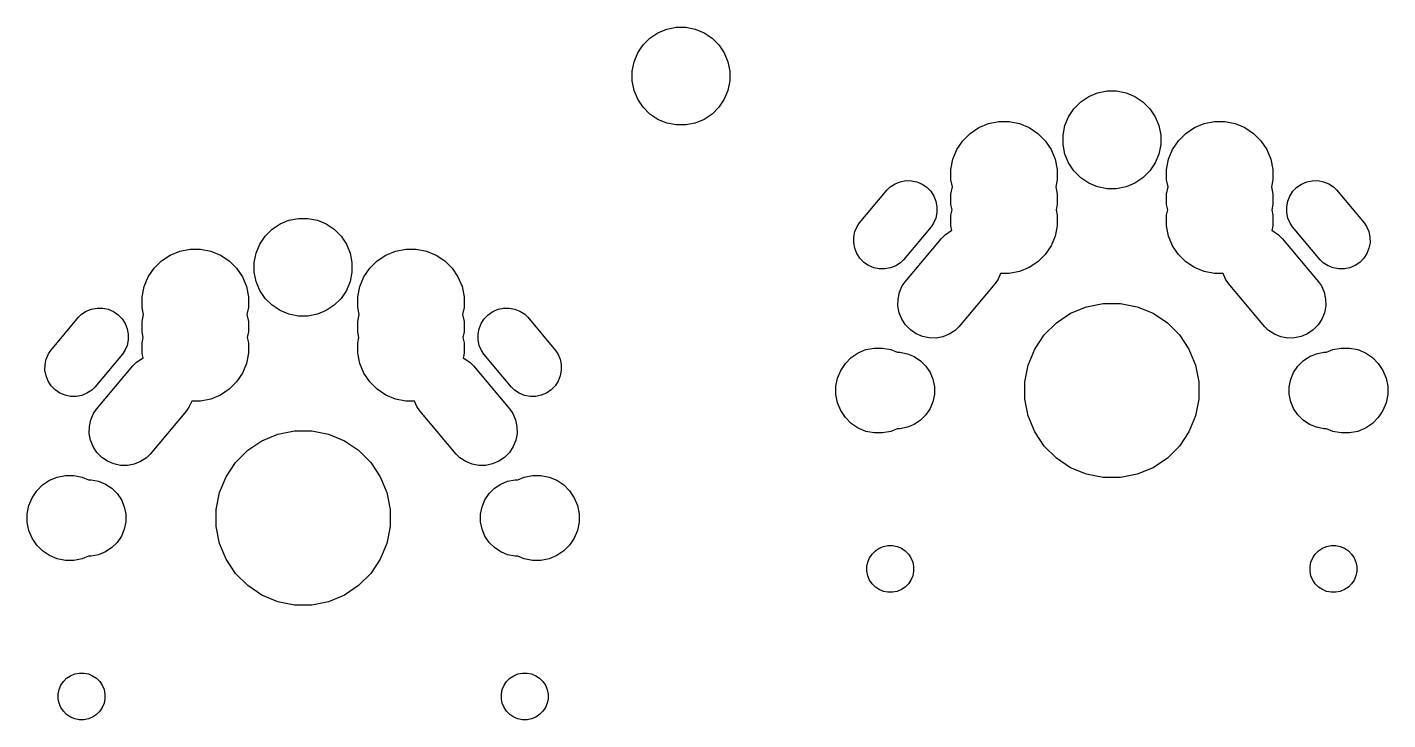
# Model space of a CAD drawing. Extents: x 38 to 192, y -155 to -33.
# Drawn here: x 79.6 to 111.65, y -108.85 to -92.55 of the extents above; entities that cross this region are included whole.
import ezdxf

# ---------------------------------------------------------------- set-up
doc = ezdxf.new("R2010")
doc.units = 0
doc.layers.add('BLACK', color=7, linetype='CONTINUOUS')

msp = doc.modelspace()

# ---------------------------------------------------------------- linework, layer by layer
at = {"layer": 'BLACK', "linetype": 'CONTINUOUS'}
for p, q in [((94.4553, -92.6809), (94.6646, -92.5942)), ((94.6646, -92.5942), (94.8867, -92.55)), ((94.8867, -92.55), (95.1133, -92.55)), ((95.1133, -92.55), (95.3354, -92.5942)), ((95.3354, -92.5942), (95.5447, -92.6809)), ((94.1067, -92.9669), (94.2669, -92.8067)), ((94.2669, -92.8067), (94.4553, -92.6809)), ((95.5447, -92.6809), (95.7331, -92.8067)), ((95.7331, -92.8067), (95.8933, -92.9669)), ((93.8942, -93.3646), (93.9809, -93.1553)), ((93.9809, -93.1553), (94.1067, -92.9669)), ((95.8933, -92.9669), (96.0191, -93.1553)), ((96.0191, -93.1553), (96.1058, -93.3646)), ((93.85, -93.5867), (93.8942, -93.3646)), ((96.1058, -93.3646), (96.15, -93.5867)), ((93.85, -93.8133), (93.85, -93.5867)), ((93.8942, -94.0354), (93.85, -93.8133)), ((96.15, -93.8133), (96.1058, -94.0354)), ((96.15, -93.5867), (96.15, -93.8133)), ((93.9809, -94.2447), (93.8942, -94.0354)), ((96.1058, -94.0354), (96.0191, -94.2447)), ((104.417, -94.3067), (104.605, -94.1809)), ((104.605, -94.1809), (104.815, -94.0942)), ((104.815, -94.0942), (105.037, -94.05)), ((105.037, -94.05), (105.263, -94.05)), ((105.263, -94.05), (105.485, -94.0942)), ((105.485, -94.0942), (105.695, -94.1809)), ((105.695, -94.1809), (105.883, -94.3067)), ((94.1067, -94.4331), (93.9809, -94.2447)), ((94.2669, -94.5933), (94.1067, -94.4331)), ((95.8933, -94.4331), (95.7331, -94.5933)), ((96.0191, -94.2447), (95.8933, -94.4331)), ((104.131, -94.6553), (104.257, -94.4669)), ((104.257, -94.4669), (104.417, -94.3067)), ((105.883, -94.3067), (106.043, -94.4669)), ((106.043, -94.4669), (106.169, -94.6553)), ((94.4553, -94.7191), (94.2669, -94.5933)), ((94.6646, -94.8058), (94.4553, -94.7191)), ((94.8867, -94.85), (94.6646, -94.8058)), ((95.1133, -94.85), (94.8867, -94.85)), ((95.3354, -94.8058), (95.1133, -94.85)), ((95.5447, -94.7191), (95.3354, -94.8058)), ((95.7331, -94.5933), (95.5447, -94.7191)), ((102.018, -94.9123), (102.245, -94.818)), ((102.245, -94.818), (102.487, -94.77)), ((102.487, -94.77), (102.733, -94.77)), ((102.733, -94.77), (102.975, -94.818)), ((102.975, -94.818), (103.202, -94.9123)), ((104, -95.0867), (104.044, -94.8646)), ((104.044, -94.8646), (104.131, -94.6553)), ((106.169, -94.6553), (106.256, -94.8646)), ((106.256, -94.8646), (106.3, -95.0867)), ((107.098, -94.9123), (107.325, -94.818)), ((107.325, -94.818), (107.567, -94.77)), ((107.567, -94.77), (107.813, -94.77)), ((107.813, -94.77), (108.055, -94.818)), ((108.055, -94.818), (108.282, -94.9123)), ((101.639, -95.2232), (101.813, -95.0491)), ((101.813, -95.0491), (102.018, -94.9123)), ((103.202, -94.9123), (103.407, -95.0491)), ((103.407, -95.0491), (103.581, -95.2232)), ((104, -95.3133), (104, -95.0867)), ((106.3, -95.0867), (106.3, -95.3133)), ((106.719, -95.2232), (106.893, -95.0491)), ((106.893, -95.0491), (107.098, -94.9123)), ((108.282, -94.9123), (108.487, -95.0491)), ((108.487, -95.0491), (108.661, -95.2232)), ((101.408, -95.6554), (101.502, -95.4279)), ((101.502, -95.4279), (101.639, -95.2232)), ((103.581, -95.2232), (103.718, -95.4279)), ((103.718, -95.4279), (103.812, -95.6554)), ((104.044, -95.5354), (104, -95.3133)), ((106.3, -95.3133), (106.256, -95.5354)), ((106.488, -95.6554), (106.582, -95.4279)), ((106.582, -95.4279), (106.719, -95.2232)), ((108.661, -95.2232), (108.798, -95.4279)), ((108.798, -95.4279), (108.892, -95.6554)), ((101.36, -95.8969), (101.408, -95.6554)), ((103.812, -95.6554), (103.86, -95.8969)), ((104.131, -95.7447), (104.044, -95.5354)), ((104.257, -95.9331), (104.131, -95.7447)), ((106.169, -95.7447), (106.043, -95.9331)), ((106.256, -95.5354), (106.169, -95.7447)), ((106.44, -95.8969), (106.488, -95.6554)), ((108.892, -95.6554), (108.94, -95.8969)), ((101.36, -96.1431), (101.36, -95.8969)), ((101.393, -96.31), (101.36, -96.1431)), ((103.86, -96.1431), (103.827, -96.31)), ((103.86, -95.8969), (103.86, -96.1431)), ((104.417, -96.0933), (104.257, -95.9331)), ((104.605, -96.2191), (104.417, -96.0933)), ((105.883, -96.0933), (105.695, -96.2191)), ((106.043, -95.9331), (105.883, -96.0933)), ((106.44, -96.1431), (106.44, -95.8969)), ((106.473, -96.31), (106.44, -96.1431)), ((108.94, -96.1431), (108.907, -96.31)), ((108.94, -95.8969), (108.94, -96.1431)), ((99.2063, -97.1554), (99.8596, -96.3768)), ((99.8596, -96.3768), (99.9308, -96.3072)), ((99.9308, -96.3072), (100.042, -96.2345)), ((100.042, -96.2345), (100.166, -96.185)), ((100.166, -96.185), (100.296, -96.1604)), ((100.296, -96.1604), (100.429, -96.1619)), ((100.429, -96.1619), (100.559, -96.1893)), ((100.559, -96.1893), (100.682, -96.2415)), ((100.682, -96.2415), (100.791, -96.3165)), ((100.791, -96.3165), (100.884, -96.4116)), ((100.884, -96.4116), (100.957, -96.5229)), ((101.36, -96.4769), (101.393, -96.31)), ((103.827, -96.31), (103.86, -96.4769)), ((104.815, -96.3058), (104.605, -96.2191)), ((105.037, -96.35), (104.815, -96.3058)), ((105.263, -96.35), (105.037, -96.35)), ((105.485, -96.3058), (105.263, -96.35)), ((105.695, -96.2191), (105.485, -96.3058)), ((106.44, -96.4769), (106.473, -96.31)), ((108.907, -96.31), (108.94, -96.4769)), ((109.343, -96.5229), (109.416, -96.4116)), ((109.416, -96.4116), (109.509, -96.3165)), ((109.509, -96.3165), (109.618, -96.2415)), ((109.618, -96.2415), (109.741, -96.1893)), ((109.741, -96.1893), (109.871, -96.1619)), ((109.871, -96.1619), (110.004, -96.1604)), ((110.004, -96.1604), (110.134, -96.185)), ((110.134, -96.185), (110.258, -96.2345)), ((110.258, -96.2345), (110.369, -96.3072)), ((110.369, -96.3072), (110.44, -96.3768)), ((110.44, -96.3768), (111.094, -97.1554)), ((100.957, -96.5229), (101.006, -96.6463)), ((101.006, -96.6463), (101.031, -96.777)), ((101.031, -96.777), (101.03, -96.91)), ((101.36, -96.7231), (101.36, -96.4769)), ((101.385, -96.85), (101.36, -96.7231)), ((103.86, -96.7231), (103.835, -96.85)), ((103.86, -96.4769), (103.86, -96.7231)), ((106.44, -96.7231), (106.44, -96.4769)), ((106.465, -96.85), (106.44, -96.7231)), ((108.94, -96.7231), (108.915, -96.85)), ((108.94, -96.4769), (108.94, -96.7231)), ((109.269, -96.777), (109.294, -96.6463)), ((109.27, -96.91), (109.269, -96.777)), ((109.294, -96.6463), (109.343, -96.5229)), ((85.5553, -97.1809), (85.7646, -97.0942)), ((85.7646, -97.0942), (85.9867, -97.05)), ((85.9867, -97.05), (86.2133, -97.05)), ((86.2133, -97.05), (86.4354, -97.0942)), ((86.4354, -97.0942), (86.6447, -97.1809)), ((101.002, -97.0401), (100.95, -97.1624)), ((101.03, -96.91), (101.002, -97.0401)), ((101.36, -96.9769), (101.385, -96.85)), ((101.36, -97.2231), (101.36, -96.9769)), ((103.835, -96.85), (103.86, -96.9769)), ((103.86, -96.9769), (103.86, -97.2231)), ((106.44, -96.9769), (106.465, -96.85)), ((106.44, -97.2231), (106.44, -96.9769)), ((108.915, -96.85), (108.94, -96.9769)), ((108.94, -96.9769), (108.94, -97.2231)), ((109.298, -97.0401), (109.27, -96.91)), ((109.35, -97.1624), (109.298, -97.0401)), ((85.2067, -97.4669), (85.3669, -97.3067)), ((85.3669, -97.3067), (85.5553, -97.1809)), ((86.6447, -97.1809), (86.8331, -97.3067)), ((86.8331, -97.3067), (86.9933, -97.4669)), ((99.0704, -97.49), (99.0978, -97.3599)), ((99.0978, -97.3599), (99.15, -97.2376)), ((99.15, -97.2376), (99.2063, -97.1554)), ((100.894, -97.2446), (100.24, -98.0232)), ((100.95, -97.1624), (100.894, -97.2446)), ((101.223, -97.4347), (101.359, -97.3459)), ((101.359, -97.3459), (101.383, -97.3364)), ((101.383, -97.3364), (101.36, -97.2231)), ((103.86, -97.2231), (103.812, -97.4646)), ((106.488, -97.4646), (106.44, -97.2231)), ((108.94, -97.2231), (108.917, -97.3364)), ((108.917, -97.3364), (108.941, -97.3459)), ((108.941, -97.3459), (109.077, -97.4347)), ((109.406, -97.2446), (109.35, -97.1624)), ((110.06, -98.0232), (109.406, -97.2446)), ((111.094, -97.1554), (111.15, -97.2376)), ((111.15, -97.2376), (111.202, -97.3599)), ((111.202, -97.3599), (111.23, -97.49)), ((84.9942, -97.8646), (85.0809, -97.6553)), ((85.0809, -97.6553), (85.2067, -97.4669)), ((86.9933, -97.4669), (87.1191, -97.6553)), ((87.1191, -97.6553), (87.2058, -97.8646)), ((99.069, -97.623), (99.0704, -97.49)), ((99.0935, -97.7537), (99.069, -97.623)), ((100.28, -98.5395), (101.136, -97.5199)), ((101.136, -97.5199), (101.223, -97.4347)), ((103.718, -97.6921), (103.581, -97.8968)), ((103.812, -97.4646), (103.718, -97.6921)), ((106.582, -97.6921), (106.488, -97.4646)), ((106.719, -97.8968), (106.582, -97.6921)), ((109.077, -97.4347), (109.164, -97.5199)), ((109.164, -97.5199), (110.02, -98.5395)), ((111.231, -97.623), (111.206, -97.7537)), ((111.23, -97.49), (111.231, -97.623)), ((82.5891, -98.2232), (82.7632, -98.0491)), ((82.7632, -98.0491), (82.9679, -97.9123)), ((82.9679, -97.9123), (83.1954, -97.818)), ((83.1954, -97.818), (83.4369, -97.77)), ((83.4369, -97.77), (83.6831, -97.77)), ((83.6831, -97.77), (83.9246, -97.818)), ((83.9246, -97.818), (84.1521, -97.9123)), ((84.1521, -97.9123), (84.3568, -98.0491)), ((84.3568, -98.0491), (84.5309, -98.2232)), ((84.95, -98.0867), (84.9942, -97.8646)), ((87.2058, -97.8646), (87.25, -98.0867)), ((87.6691, -98.2232), (87.8432, -98.0491)), ((87.8432, -98.0491), (88.0479, -97.9123)), ((88.0479, -97.9123), (88.2754, -97.818)), ((88.2754, -97.818), (88.5169, -97.77)), ((88.5169, -97.77), (88.7631, -97.77)), ((88.7631, -97.77), (89.0046, -97.818)), ((89.0046, -97.818), (89.2321, -97.9123)), ((89.2321, -97.9123), (89.4368, -98.0491)), ((89.4368, -98.0491), (89.6109, -98.2232)), ((99.143, -97.8771), (99.0935, -97.7537)), ((99.2157, -97.9884), (99.143, -97.8771)), ((99.3087, -98.0835), (99.2157, -97.9884)), ((100.24, -98.0232), (100.169, -98.0928)), ((103.407, -98.0709), (103.202, -98.2077)), ((103.581, -97.8968), (103.407, -98.0709)), ((106.893, -98.0709), (106.719, -97.8968)), ((107.098, -98.2077), (106.893, -98.0709)), ((110.131, -98.0928), (110.06, -98.0232)), ((111.084, -97.9884), (110.991, -98.0835)), ((111.157, -97.8771), (111.084, -97.9884)), ((111.206, -97.7537), (111.157, -97.8771)), ((82.4523, -98.4279), (82.5891, -98.2232)), ((84.5309, -98.2232), (84.6677, -98.4279)), ((84.95, -98.3133), (84.95, -98.0867)), ((84.9942, -98.5354), (84.95, -98.3133)), ((87.25, -98.3133), (87.2058, -98.5354)), ((87.25, -98.0867), (87.25, -98.3133)), ((87.5323, -98.4279), (87.6691, -98.2232)), ((89.6109, -98.2232), (89.7477, -98.4279)), ((99.4184, -98.1585), (99.3087, -98.0835)), ((99.5407, -98.2107), (99.4184, -98.1585)), ((99.6708, -98.2381), (99.5407, -98.2107)), ((99.8038, -98.2396), (99.6708, -98.2381)), ((99.9345, -98.215), (99.8038, -98.2396)), ((100.058, -98.1655), (99.9345, -98.215)), ((100.169, -98.0928), (100.058, -98.1655)), ((102.524, -98.35), (102.469, -98.48)), ((102.733, -98.35), (102.524, -98.35)), ((102.975, -98.302), (102.733, -98.35)), ((103.202, -98.2077), (102.975, -98.302)), ((107.325, -98.302), (107.098, -98.2077)), ((107.567, -98.35), (107.325, -98.302)), ((107.776, -98.35), (107.567, -98.35)), ((107.831, -98.48), (107.776, -98.35)), ((110.242, -98.1655), (110.131, -98.0928)), ((110.366, -98.215), (110.242, -98.1655)), ((110.496, -98.2396), (110.366, -98.215)), ((110.629, -98.2381), (110.496, -98.2396)), ((110.759, -98.2107), (110.629, -98.2381)), ((110.882, -98.1585), (110.759, -98.2107)), ((110.991, -98.0835), (110.882, -98.1585)), ((82.31, -98.8969), (82.358, -98.6554)), ((82.358, -98.6554), (82.4523, -98.4279)), ((84.6677, -98.4279), (84.762, -98.6554)), ((84.762, -98.6554), (84.81, -98.8969)), ((85.0809, -98.7447), (84.9942, -98.5354)), ((87.2058, -98.5354), (87.1191, -98.7447)), ((87.39, -98.8969), (87.438, -98.6554)), ((87.438, -98.6554), (87.5323, -98.4279)), ((89.7477, -98.4279), (89.842, -98.6554)), ((89.842, -98.6554), (89.89, -98.8969)), ((100.148, -98.7895), (100.211, -98.64)), ((100.211, -98.64), (100.28, -98.5395)), ((102.4, -98.5805), (101.544, -99.6001)), ((102.469, -98.48), (102.4, -98.5805)), ((107.9, -98.5805), (107.831, -98.48)), ((108.756, -99.6001), (107.9, -98.5805)), ((110.02, -98.5395), (110.089, -98.64)), ((110.089, -98.64), (110.152, -98.7895)), ((82.31, -99.1431), (82.31, -98.8969)), ((84.81, -98.8969), (84.81, -99.1431)), ((85.2067, -98.9331), (85.0809, -98.7447)), ((85.3669, -99.0933), (85.2067, -98.9331)), ((86.9933, -98.9331), (86.8331, -99.0933)), ((87.1191, -98.7447), (86.9933, -98.9331)), ((87.39, -99.1431), (87.39, -98.8969)), ((89.89, -98.8969), (89.89, -99.1431)), ((100.112, -99.111), (100.114, -98.9485)), ((100.114, -98.9485), (100.148, -98.7895)), ((110.152, -98.7895), (110.186, -98.9485)), ((110.186, -98.9485), (110.188, -99.111)), ((80.8096, -99.3768), (80.8808, -99.3072)), ((80.8808, -99.3072), (80.9921, -99.2345)), ((80.9921, -99.2345), (81.1155, -99.185)), ((81.1155, -99.185), (81.2462, -99.1604)), ((81.2462, -99.1604), (81.3792, -99.1619)), ((81.3792, -99.1619), (81.5093, -99.1893)), ((81.5093, -99.1893), (81.6316, -99.2415)), ((81.6316, -99.2415), (81.7413, -99.3165)), ((81.7413, -99.3165), (81.8343, -99.4116)), ((82.3432, -99.31), (82.31, -99.1431)), ((82.31, -99.4769), (82.3432, -99.31)), ((84.81, -99.1431), (84.7768, -99.31)), ((84.7768, -99.31), (84.81, -99.4769)), ((85.5553, -99.2191), (85.3669, -99.0933)), ((85.7646, -99.3058), (85.5553, -99.2191)), ((85.9867, -99.35), (85.7646, -99.3058)), ((86.2133, -99.35), (85.9867, -99.35)), ((86.4354, -99.3058), (86.2133, -99.35)), ((86.6447, -99.2191), (86.4354, -99.3058)), ((86.8331, -99.0933), (86.6447, -99.2191)), ((87.4232, -99.31), (87.39, -99.1431)), ((87.39, -99.4769), (87.4232, -99.31)), ((89.89, -99.1431), (89.8568, -99.31)), ((89.8568, -99.31), (89.89, -99.4769)), ((90.3657, -99.4116), (90.4587, -99.3165)), ((90.4587, -99.3165), (90.5684, -99.2415)), ((90.5684, -99.2415), (90.6907, -99.1893)), ((90.6907, -99.1893), (90.8208, -99.1619)), ((90.8208, -99.1619), (90.9538, -99.1604)), ((90.9538, -99.1604), (91.0845, -99.185)), ((91.0845, -99.185), (91.2079, -99.2345)), ((91.2079, -99.2345), (91.3192, -99.3072)), ((91.3192, -99.3072), (91.3904, -99.3768)), ((100.142, -99.2708), (100.112, -99.111)), ((100.203, -99.4216), (100.142, -99.2708)), ((103.843, -99.5077), (104.179, -99.2833)), ((104.179, -99.2833), (104.552, -99.1288)), ((104.552, -99.1288), (104.948, -99.05)), ((104.948, -99.05), (105.352, -99.05)), ((105.352, -99.05), (105.748, -99.1288)), ((105.748, -99.1288), (106.121, -99.2833)), ((106.121, -99.2833), (106.457, -99.5077)), ((110.158, -99.2708), (110.097, -99.4216)), ((110.188, -99.111), (110.158, -99.2708)), ((80.1563, -100.155), (80.8096, -99.3768)), ((81.8343, -99.4116), (81.907, -99.5229)), ((81.907, -99.5229), (81.9565, -99.6463)), ((81.9565, -99.6463), (81.981, -99.777)), ((82.31, -99.7231), (82.31, -99.4769)), ((84.81, -99.4769), (84.81, -99.7231)), ((87.39, -99.7231), (87.39, -99.4769)), ((89.89, -99.4769), (89.89, -99.7231)), ((90.219, -99.777), (90.2435, -99.6463)), ((90.2435, -99.6463), (90.293, -99.5229)), ((90.293, -99.5229), (90.3657, -99.4116)), ((91.3904, -99.3768), (92.0437, -100.155)), ((100.292, -99.5577), (100.203, -99.4216)), ((100.405, -99.6738), (100.292, -99.5577)), ((100.54, -99.7656), (100.405, -99.6738)), ((101.544, -99.6001), (101.457, -99.6853)), ((103.558, -99.7932), (103.843, -99.5077)), ((106.457, -99.5077), (106.742, -99.7932)), ((108.843, -99.6853), (108.756, -99.6001)), ((109.895, -99.6738), (109.76, -99.7656)), ((110.008, -99.5577), (109.895, -99.6738)), ((110.097, -99.4216), (110.008, -99.5577)), ((81.9796, -99.91), (81.9522, -100.04)), ((81.981, -99.777), (81.9796, -99.91)), ((82.3352, -99.85), (82.31, -99.7231)), ((82.31, -99.9769), (82.3352, -99.85)), ((82.31, -100.223), (82.31, -99.9769)), ((84.81, -99.7231), (84.7848, -99.85)), ((84.7848, -99.85), (84.81, -99.9769)), ((84.81, -99.9769), (84.81, -100.223)), ((87.4152, -99.85), (87.39, -99.7231)), ((87.39, -99.9769), (87.4152, -99.85)), ((87.39, -100.223), (87.39, -99.9769)), ((89.89, -99.7231), (89.8648, -99.85)), ((89.8648, -99.85), (89.89, -99.9769)), ((89.89, -99.9769), (89.89, -100.223)), ((90.2204, -99.91), (90.219, -99.777)), ((90.2478, -100.04), (90.2204, -99.91)), ((100.689, -99.8294), (100.54, -99.7656)), ((100.848, -99.8628), (100.689, -99.8294)), ((101.011, -99.8646), (100.848, -99.8628)), ((101.17, -99.8346), (101.011, -99.8646)), ((101.321, -99.7741), (101.17, -99.8346)), ((101.457, -99.6853), (101.321, -99.7741)), ((103.333, -100.129), (103.558, -99.7932)), ((106.742, -99.7932), (106.967, -100.129)), ((108.979, -99.7741), (108.843, -99.6853)), ((109.13, -99.8346), (108.979, -99.7741)), ((109.289, -99.8646), (109.13, -99.8346)), ((109.452, -99.8628), (109.289, -99.8646)), ((109.611, -99.8294), (109.452, -99.8628)), ((109.76, -99.7656), (109.611, -99.8294)), ((80.0478, -100.36), (80.1, -100.238)), ((80.1, -100.238), (80.1563, -100.155)), ((81.8437, -100.245), (81.1904, -101.023)), ((81.9, -100.162), (81.8437, -100.245)), ((81.9522, -100.04), (81.9, -100.162)), ((82.3325, -100.336), (82.31, -100.223)), ((84.81, -100.223), (84.762, -100.465)), ((87.438, -100.465), (87.39, -100.223)), ((89.89, -100.223), (89.8675, -100.336)), ((90.3, -100.162), (90.2478, -100.04)), ((90.3563, -100.245), (90.3, -100.162)), ((91.0096, -101.023), (90.3563, -100.245)), ((92.0437, -100.155), (92.1, -100.238)), ((92.1, -100.238), (92.1522, -100.36)), ((99.0125, -100.323), (99.1763, -100.214)), ((99.1763, -100.214), (99.3583, -100.138)), ((99.3583, -100.138), (99.5515, -100.1)), ((99.5515, -100.1), (99.7485, -100.1)), ((99.7485, -100.1), (99.9417, -100.138)), ((99.9417, -100.138), (100.09, -100.2)), ((100.09, -100.2), (100.159, -100.2)), ((100.159, -100.2), (100.333, -100.235)), ((100.333, -100.235), (100.496, -100.302)), ((100.496, -100.302), (100.644, -100.401)), ((103.179, -100.502), (103.333, -100.129)), ((106.967, -100.129), (107.121, -100.502)), ((109.656, -100.401), (109.804, -100.302)), ((109.804, -100.302), (109.967, -100.235)), ((109.967, -100.235), (110.141, -100.2)), ((110.141, -100.2), (110.21, -100.2)), ((110.21, -100.2), (110.358, -100.138)), ((110.358, -100.138), (110.552, -100.1)), ((110.552, -100.1), (110.748, -100.1)), ((110.748, -100.1), (110.942, -100.138)), ((110.942, -100.138), (111.124, -100.214)), ((111.124, -100.214), (111.287, -100.323)), ((80.019, -100.623), (80.0204, -100.49)), ((80.0435, -100.754), (80.019, -100.623)), ((80.0204, -100.49), (80.0478, -100.36)), ((81.2302, -101.54), (82.0858, -100.52)), ((82.0858, -100.52), (82.1729, -100.435)), ((82.1729, -100.435), (82.309, -100.346)), ((82.309, -100.346), (82.3325, -100.336)), ((84.762, -100.465), (84.6677, -100.692)), ((87.5323, -100.692), (87.438, -100.465)), ((89.8675, -100.336), (89.891, -100.346)), ((89.891, -100.346), (90.0271, -100.435)), ((90.0271, -100.435), (90.1142, -100.52)), ((90.1142, -100.52), (90.9698, -101.54)), ((92.1522, -100.36), (92.1796, -100.49)), ((92.181, -100.623), (92.1565, -100.754)), ((92.1796, -100.49), (92.181, -100.623)), ((98.6884, -100.808), (98.7638, -100.626)), ((98.7638, -100.626), (98.8732, -100.463)), ((98.8732, -100.463), (99.0125, -100.323)), ((100.644, -100.401), (100.769, -100.526)), ((100.769, -100.526), (100.868, -100.674)), ((103.1, -100.898), (103.179, -100.502)), ((107.121, -100.502), (107.2, -100.898)), ((109.432, -100.674), (109.531, -100.526)), ((109.531, -100.526), (109.656, -100.401)), ((111.287, -100.323), (111.427, -100.463)), ((111.427, -100.463), (111.536, -100.626)), ((111.536, -100.626), (111.612, -100.808)), ((80.093, -100.877), (80.0435, -100.754)), ((80.1657, -100.988), (80.093, -100.877)), ((84.5309, -100.897), (84.3568, -101.071)), ((84.6677, -100.692), (84.5309, -100.897)), ((87.6691, -100.897), (87.5323, -100.692)), ((87.8432, -101.071), (87.6691, -100.897)), ((92.107, -100.877), (92.0343, -100.988)), ((92.1565, -100.754), (92.107, -100.877)), ((98.65, -101.002), (98.6884, -100.808)), ((100.868, -100.674), (100.935, -100.837)), ((100.935, -100.837), (100.97, -101.011)), ((103.1, -101.302), (103.1, -100.898)), ((107.2, -100.898), (107.2, -101.302)), ((109.33, -101.011), (109.365, -100.837)), ((109.365, -100.837), (109.432, -100.674)), ((111.612, -100.808), (111.65, -101.002)), ((80.2587, -101.083), (80.1657, -100.988)), ((80.3684, -101.159), (80.2587, -101.083)), ((80.4907, -101.211), (80.3684, -101.159)), ((80.6208, -101.238), (80.4907, -101.211)), ((80.7538, -101.24), (80.6208, -101.238)), ((80.8845, -101.215), (80.7538, -101.24)), ((81.0079, -101.165), (80.8845, -101.215)), ((81.1192, -101.093), (81.0079, -101.165)), ((81.1904, -101.023), (81.1192, -101.093)), ((84.1521, -101.208), (83.9246, -101.302)), ((84.3568, -101.071), (84.1521, -101.208)), ((88.0479, -101.208), (87.8432, -101.071)), ((88.2754, -101.302), (88.0479, -101.208)), ((91.0808, -101.093), (91.0096, -101.023)), ((91.1921, -101.165), (91.0808, -101.093)), ((91.3155, -101.215), (91.1921, -101.165)), ((91.4462, -101.24), (91.3155, -101.215)), ((91.5792, -101.238), (91.4462, -101.24)), ((91.7093, -101.211), (91.5792, -101.238)), ((91.8316, -101.159), (91.7093, -101.211)), ((91.9413, -101.083), (91.8316, -101.159)), ((92.0343, -100.988), (91.9413, -101.083)), ((98.65, -101.198), (98.65, -101.002)), ((98.6884, -101.392), (98.65, -101.198)), ((100.97, -101.189), (100.935, -101.363)), ((100.97, -101.011), (100.97, -101.189)), ((109.33, -101.189), (109.33, -101.011)), ((109.365, -101.363), (109.33, -101.189)), ((111.65, -101.198), (111.612, -101.392)), ((111.65, -101.002), (111.65, -101.198)), ((81.1615, -101.64), (81.2302, -101.54)), ((83.3498, -101.58), (82.4942, -102.6)), ((83.4185, -101.48), (83.3498, -101.58)), ((83.474, -101.35), (83.4185, -101.48)), ((83.6831, -101.35), (83.474, -101.35)), ((83.9246, -101.302), (83.6831, -101.35)), ((88.5169, -101.35), (88.2754, -101.302)), ((88.726, -101.35), (88.5169, -101.35)), ((88.7815, -101.48), (88.726, -101.35)), ((88.8502, -101.58), (88.7815, -101.48)), ((89.7058, -102.6), (88.8502, -101.58)), ((90.9698, -101.54), (91.0385, -101.64)), ((98.7638, -101.574), (98.6884, -101.392)), ((98.8732, -101.737), (98.7638, -101.574)), ((100.868, -101.526), (100.769, -101.674)), ((100.935, -101.363), (100.868, -101.526)), ((103.179, -101.698), (103.1, -101.302)), ((107.2, -101.302), (107.121, -101.698)), ((109.432, -101.526), (109.365, -101.363)), ((109.531, -101.674), (109.432, -101.526)), ((111.536, -101.574), (111.427, -101.737)), ((111.612, -101.392), (111.536, -101.574)), ((81.0642, -101.949), (81.0976, -101.789)), ((81.0976, -101.789), (81.1615, -101.64)), ((91.0385, -101.64), (91.1024, -101.789)), ((91.1024, -101.789), (91.1358, -101.949)), ((99.0125, -101.877), (98.8732, -101.737)), ((99.1763, -101.986), (99.0125, -101.877)), ((100.496, -101.898), (100.333, -101.965)), ((100.644, -101.799), (100.496, -101.898)), ((100.769, -101.674), (100.644, -101.799)), ((103.333, -102.071), (103.179, -101.698)), ((107.121, -101.698), (106.967, -102.071)), ((109.656, -101.799), (109.531, -101.674)), ((109.804, -101.898), (109.656, -101.799)), ((109.967, -101.965), (109.804, -101.898)), ((111.287, -101.877), (111.124, -101.986)), ((111.427, -101.737), (111.287, -101.877)), ((81.0624, -102.111), (81.0642, -101.949)), ((81.0924, -102.271), (81.0624, -102.111)), ((85.129, -102.283), (85.502, -102.129)), ((85.502, -102.129), (85.8981, -102.05)), ((85.8981, -102.05), (86.3019, -102.05)), ((86.3019, -102.05), (86.698, -102.129)), ((86.698, -102.129), (87.071, -102.283)), ((91.1376, -102.111), (91.1076, -102.271)), ((91.1358, -101.949), (91.1376, -102.111)), ((99.3583, -102.062), (99.1763, -101.986)), ((99.5515, -102.1), (99.3583, -102.062)), ((99.7485, -102.1), (99.5515, -102.1)), ((99.9417, -102.062), (99.7485, -102.1)), ((100.09, -102), (99.9417, -102.062)), ((100.159, -102), (100.09, -102)), ((100.333, -101.965), (100.159, -102)), ((103.558, -102.407), (103.333, -102.071)), ((106.967, -102.071), (106.742, -102.407)), ((110.141, -102), (109.967, -101.965)), ((110.21, -102), (110.141, -102)), ((110.358, -102.062), (110.21, -102)), ((110.552, -102.1), (110.358, -102.062)), ((110.748, -102.1), (110.552, -102.1)), ((110.942, -102.062), (110.748, -102.1)), ((111.124, -101.986), (110.942, -102.062)), ((81.1529, -102.422), (81.0924, -102.271)), ((81.2417, -102.558), (81.1529, -102.422)), ((81.3554, -102.674), (81.2417, -102.558)), ((84.5077, -102.793), (84.7932, -102.508)), ((84.7932, -102.508), (85.129, -102.283)), ((87.071, -102.283), (87.4068, -102.508)), ((87.4068, -102.508), (87.6923, -102.793)), ((90.9583, -102.558), (90.8446, -102.674)), ((91.0471, -102.422), (90.9583, -102.558)), ((91.1076, -102.271), (91.0471, -102.422)), ((103.843, -102.692), (103.558, -102.407)), ((106.742, -102.407), (106.457, -102.692)), ((81.4895, -102.766), (81.3554, -102.674)), ((81.639, -102.829), (81.4895, -102.766)), ((81.798, -102.863), (81.639, -102.829)), ((81.9605, -102.865), (81.798, -102.863)), ((82.1202, -102.835), (81.9605, -102.865)), ((82.271, -102.774), (82.1202, -102.835)), ((82.4071, -102.685), (82.271, -102.774)), ((82.4942, -102.6), (82.4071, -102.685)), ((84.2833, -103.129), (84.5077, -102.793)), ((87.6923, -102.793), (87.9167, -103.129)), ((89.7929, -102.685), (89.7058, -102.6)), ((89.929, -102.774), (89.7929, -102.685)), ((90.0798, -102.835), (89.929, -102.774)), ((90.2395, -102.865), (90.0798, -102.835)), ((90.402, -102.863), (90.2395, -102.865)), ((90.561, -102.829), (90.402, -102.863)), ((90.7105, -102.766), (90.561, -102.829)), ((90.8446, -102.674), (90.7105, -102.766)), ((104.179, -102.917), (103.843, -102.692)), ((106.457, -102.692), (106.121, -102.917)), ((80.1263, -103.214), (80.3083, -103.138)), ((80.3083, -103.138), (80.5015, -103.1)), ((80.5015, -103.1), (80.6985, -103.1)), ((80.6985, -103.1), (80.8917, -103.138)), ((80.8917, -103.138), (81.0403, -103.2)), ((81.0403, -103.2), (81.1086, -103.2)), ((81.1086, -103.2), (81.2825, -103.235)), ((84.1288, -103.502), (84.2833, -103.129)), ((87.9167, -103.129), (88.0712, -103.502)), ((90.9175, -103.235), (91.0914, -103.2)), ((91.0914, -103.2), (91.1597, -103.2)), ((91.1597, -103.2), (91.3083, -103.138)), ((91.3083, -103.138), (91.5015, -103.1)), ((91.5015, -103.1), (91.6985, -103.1)), ((91.6985, -103.1), (91.8917, -103.138)), ((91.8917, -103.138), (92.0737, -103.214)), ((104.552, -103.071), (104.179, -102.917)), ((104.948, -103.15), (104.552, -103.071)), ((105.352, -103.15), (104.948, -103.15)), ((105.748, -103.071), (105.352, -103.15)), ((106.121, -102.917), (105.748, -103.071)), ((79.7138, -103.626), (79.8232, -103.463)), ((79.8232, -103.463), (79.9625, -103.323)), ((79.9625, -103.323), (80.1263, -103.214)), ((81.2825, -103.235), (81.4463, -103.302)), ((81.4463, -103.302), (81.5937, -103.401)), ((81.5937, -103.401), (81.7191, -103.526)), ((84.05, -103.898), (84.1288, -103.502)), ((88.0712, -103.502), (88.15, -103.898)), ((90.4809, -103.526), (90.6063, -103.401)), ((90.6063, -103.401), (90.7537, -103.302)), ((90.7537, -103.302), (90.9175, -103.235)), ((92.0737, -103.214), (92.2375, -103.323)), ((92.2375, -103.323), (92.3768, -103.463)), ((92.3768, -103.463), (92.4862, -103.626)), ((79.6, -104.002), (79.6384, -103.808)), ((79.6384, -103.808), (79.7138, -103.626)), ((81.7191, -103.526), (81.8176, -103.674)), ((81.8176, -103.674), (81.8854, -103.837)), ((81.8854, -103.837), (81.92, -104.011)), ((90.28, -104.011), (90.3146, -103.837)), ((90.3146, -103.837), (90.3824, -103.674)), ((90.3824, -103.674), (90.4809, -103.526)), ((92.4862, -103.626), (92.5616, -103.808)), ((92.5616, -103.808), (92.6, -104.002)), ((79.6, -104.198), (79.6, -104.002)), ((81.92, -104.011), (81.92, -104.189)), ((84.05, -104.302), (84.05, -103.898)), ((88.15, -103.898), (88.15, -104.302)), ((90.28, -104.189), (90.28, -104.011)), ((92.6, -104.002), (92.6, -104.198)), ((79.6384, -104.392), (79.6, -104.198)), ((79.7138, -104.574), (79.6384, -104.392)), ((81.8854, -104.363), (81.8176, -104.526)), ((81.92, -104.189), (81.8854, -104.363)), ((84.1288, -104.698), (84.05, -104.302)), ((88.15, -104.302), (88.0712, -104.698)), ((90.3146, -104.363), (90.28, -104.189)), ((90.3824, -104.526), (90.3146, -104.363)), ((92.5616, -104.392), (92.4862, -104.574)), ((92.6, -104.198), (92.5616, -104.392)), ((79.8232, -104.737), (79.7138, -104.574)), ((79.9625, -104.877), (79.8232, -104.737)), ((81.5937, -104.799), (81.4463, -104.898)), ((81.7191, -104.674), (81.5937, -104.799)), ((81.8176, -104.526), (81.7191, -104.674)), ((84.2833, -105.071), (84.1288, -104.698)), ((88.0712, -104.698), (87.9167, -105.071)), ((90.4809, -104.674), (90.3824, -104.526)), ((90.6063, -104.799), (90.4809, -104.674)), ((90.7537, -104.898), (90.6063, -104.799)), ((92.3768, -104.737), (92.2375, -104.877)), ((92.4862, -104.574), (92.3768, -104.737)), ((99.6695, -104.813), (99.7696, -104.771)), ((99.7696, -104.771), (99.8758, -104.75)), ((99.8758, -104.75), (99.9842, -104.75)), ((99.9842, -104.75), (100.09, -104.771)), ((100.09, -104.771), (100.191, -104.813)), ((110.109, -104.813), (110.21, -104.771)), ((110.21, -104.771), (110.316, -104.75)), ((110.316, -104.75), (110.424, -104.75)), ((110.424, -104.75), (110.53, -104.771)), ((110.53, -104.771), (110.631, -104.813)), ((80.1263, -104.986), (79.9625, -104.877)), ((80.3083, -105.062), (80.1263, -104.986)), ((80.5015, -105.1), (80.3083, -105.062)), ((80.6985, -105.1), (80.5015, -105.1)), ((80.8917, -105.062), (80.6985, -105.1)), ((81.0403, -105), (80.8917, -105.062)), ((81.1086, -105), (81.0403, -105)), ((81.2825, -104.965), (81.1086, -105)), ((81.4463, -104.898), (81.2825, -104.965)), ((84.5077, -105.407), (84.2833, -105.071)), ((87.9167, -105.071), (87.6923, -105.407)), ((90.9175, -104.965), (90.7537, -104.898)), ((91.0914, -105), (90.9175, -104.965)), ((91.1597, -105), (91.0914, -105)), ((91.3083, -105.062), (91.1597, -105)), ((91.5015, -105.1), (91.3083, -105.062)), ((91.6985, -105.1), (91.5015, -105.1)), ((91.8917, -105.062), (91.6985, -105.1)), ((92.0737, -104.986), (91.8917, -105.062)), ((92.2375, -104.877), (92.0737, -104.986)), ((99.4011, -105.14), (99.4426, -105.039)), ((99.4426, -105.039), (99.5028, -104.949)), ((99.5028, -104.949), (99.5794, -104.873)), ((99.5794, -104.873), (99.6695, -104.813)), ((100.191, -104.813), (100.281, -104.873)), ((100.281, -104.873), (100.357, -104.949)), ((100.357, -104.949), (100.417, -105.039)), ((100.417, -105.039), (100.459, -105.14)), ((109.841, -105.14), (109.883, -105.039)), ((109.883, -105.039), (109.943, -104.949)), ((109.943, -104.949), (110.019, -104.873)), ((110.019, -104.873), (110.109, -104.813)), ((110.631, -104.813), (110.721, -104.873)), ((110.721, -104.873), (110.797, -104.949)), ((110.797, -104.949), (110.857, -105.039)), ((110.857, -105.039), (110.899, -105.14)), ((84.7932, -105.692), (84.5077, -105.407)), ((87.6923, -105.407), (87.4068, -105.692)), ((99.38, -105.246), (99.4011, -105.14)), ((99.38, -105.354), (99.38, -105.246)), ((99.4011, -105.46), (99.38, -105.354)), ((100.459, -105.14), (100.48, -105.246)), ((100.48, -105.354), (100.459, -105.46)), ((100.48, -105.246), (100.48, -105.354)), ((109.82, -105.246), (109.841, -105.14)), ((109.82, -105.354), (109.82, -105.246)), ((109.841, -105.46), (109.82, -105.354)), ((110.899, -105.14), (110.92, -105.246)), ((110.92, -105.354), (110.899, -105.46)), ((110.92, -105.246), (110.92, -105.354)), ((85.129, -105.917), (84.7932, -105.692)), ((87.4068, -105.692), (87.071, -105.917)), ((99.4426, -105.561), (99.4011, -105.46)), ((99.5028, -105.651), (99.4426, -105.561)), ((99.5794, -105.727), (99.5028, -105.651)), ((99.6695, -105.787), (99.5794, -105.727)), ((100.281, -105.727), (100.191, -105.787)), ((100.357, -105.651), (100.281, -105.727)), ((100.417, -105.561), (100.357, -105.651)), ((100.459, -105.46), (100.417, -105.561)), ((109.883, -105.561), (109.841, -105.46)), ((109.943, -105.651), (109.883, -105.561)), ((110.019, -105.727), (109.943, -105.651)), ((110.109, -105.787), (110.019, -105.727)), ((110.721, -105.727), (110.631, -105.787)), ((110.797, -105.651), (110.721, -105.727)), ((110.857, -105.561), (110.797, -105.651)), ((110.899, -105.46), (110.857, -105.561)), ((85.502, -106.071), (85.129, -105.917)), ((85.8981, -106.15), (85.502, -106.071)), ((86.698, -106.071), (86.3019, -106.15)), ((87.071, -105.917), (86.698, -106.071)), ((99.7696, -105.829), (99.6695, -105.787)), ((99.8758, -105.85), (99.7696, -105.829)), ((99.9842, -105.85), (99.8758, -105.85)), ((100.09, -105.829), (99.9842, -105.85)), ((100.191, -105.787), (100.09, -105.829)), ((110.21, -105.829), (110.109, -105.787)), ((110.316, -105.85), (110.21, -105.829)), ((110.424, -105.85), (110.316, -105.85)), ((110.53, -105.829), (110.424, -105.85)), ((110.631, -105.787), (110.53, -105.829)), ((86.3019, -106.15), (85.8981, -106.15)), ((80.3926, -108.039), (80.4528, -107.949)), ((80.4528, -107.949), (80.5294, -107.873)), ((80.5294, -107.873), (80.6195, -107.813)), ((80.6195, -107.813), (80.7196, -107.771)), ((80.7196, -107.771), (80.8258, -107.75)), ((80.8258, -107.75), (80.9342, -107.75)), ((80.9342, -107.75), (81.0404, -107.771)), ((81.0404, -107.771), (81.1405, -107.813)), ((81.1405, -107.813), (81.2306, -107.873)), ((81.2306, -107.873), (81.3072, -107.949)), ((81.3072, -107.949), (81.3674, -108.039)), ((90.8326, -108.039), (90.8928, -107.949)), ((90.8928, -107.949), (90.9694, -107.873)), ((90.9694, -107.873), (91.0595, -107.813)), ((91.0595, -107.813), (91.1596, -107.771)), ((91.1596, -107.771), (91.2658, -107.75)), ((91.2658, -107.75), (91.3742, -107.75)), ((91.3742, -107.75), (91.4804, -107.771)), ((91.4804, -107.771), (91.5805, -107.813)), ((91.5805, -107.813), (91.6706, -107.873)), ((91.6706, -107.873), (91.7472, -107.949)), ((91.7472, -107.949), (91.8074, -108.039)), ((80.33, -108.246), (80.3511, -108.14)), ((80.33, -108.354), (80.33, -108.246)), ((80.3511, -108.14), (80.3926, -108.039)), ((81.3674, -108.039), (81.4089, -108.14)), ((81.4089, -108.14), (81.43, -108.246)), ((81.43, -108.246), (81.43, -108.354)), ((90.77, -108.246), (90.7911, -108.14)), ((90.77, -108.354), (90.77, -108.246)), ((90.7911, -108.14), (90.8326, -108.039)), ((91.8074, -108.039), (91.8489, -108.14)), ((91.8489, -108.14), (91.87, -108.246)), ((91.87, -108.246), (91.87, -108.354)), ((80.3511, -108.46), (80.33, -108.354)), ((80.3926, -108.561), (80.3511, -108.46)), ((80.4528, -108.651), (80.3926, -108.561)), ((81.3674, -108.561), (81.3072, -108.651)), ((81.4089, -108.46), (81.3674, -108.561)), ((81.43, -108.354), (81.4089, -108.46)), ((90.7911, -108.46), (90.77, -108.354)), ((90.8326, -108.561), (90.7911, -108.46)), ((90.8928, -108.651), (90.8326, -108.561)), ((91.8074, -108.561), (91.7472, -108.651)), ((91.8489, -108.46), (91.8074, -108.561)), ((91.87, -108.354), (91.8489, -108.46)), ((80.5294, -108.727), (80.4528, -108.651)), ((80.6195, -108.787), (80.5294, -108.727)), ((80.7196, -108.829), (80.6195, -108.787)), ((80.8258, -108.85), (80.7196, -108.829)), ((80.9342, -108.85), (80.8258, -108.85)), ((81.0404, -108.829), (80.9342, -108.85)), ((81.1405, -108.787), (81.0404, -108.829)), ((81.2306, -108.727), (81.1405, -108.787)), ((81.3072, -108.651), (81.2306, -108.727)), ((90.9694, -108.727), (90.8928, -108.651)), ((91.0595, -108.787), (90.9694, -108.727)), ((91.1596, -108.829), (91.0595, -108.787)), ((91.2658, -108.85), (91.1596, -108.829)), ((91.3742, -108.85), (91.2658, -108.85)), ((91.4804, -108.829), (91.3742, -108.85)), ((91.5805, -108.787), (91.4804, -108.829)), ((91.6706, -108.727), (91.5805, -108.787)), ((91.7472, -108.651), (91.6706, -108.727))]:
    msp.add_line(p, q, dxfattribs=at)

doc.saveas('drawing.dxf')
